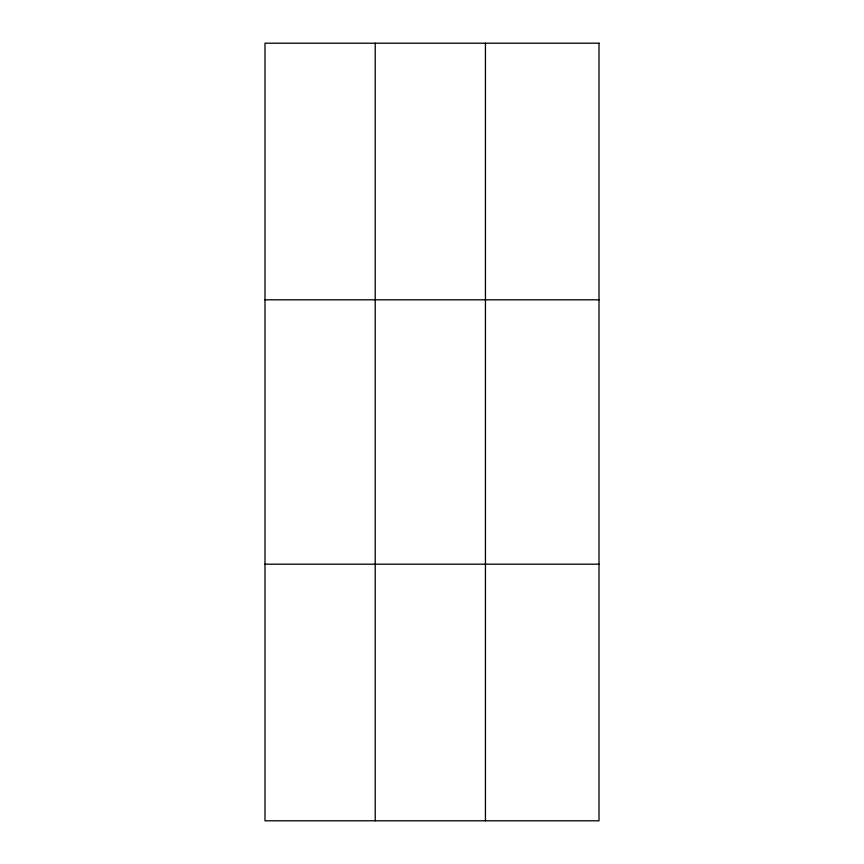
<?xml version="1.0" encoding="UTF-8"?>
<svg xmlns="http://www.w3.org/2000/svg" width="864" height="864" viewBox="0 0 864 864"><rect width="100%" height="100%" fill="white"/><g stroke="black" fill="none" stroke-linecap="round" stroke-linejoin="round"><path stroke-width="1.3" d="M375.224 820.8L375.224 43.2M485.438 820.8L485.438 43.2M265 299.808L599 299.808M265 564.192L599 564.192M599 43.2L599 820.8L265 820.8L265 43.2L599 43.2"/></g></svg>
